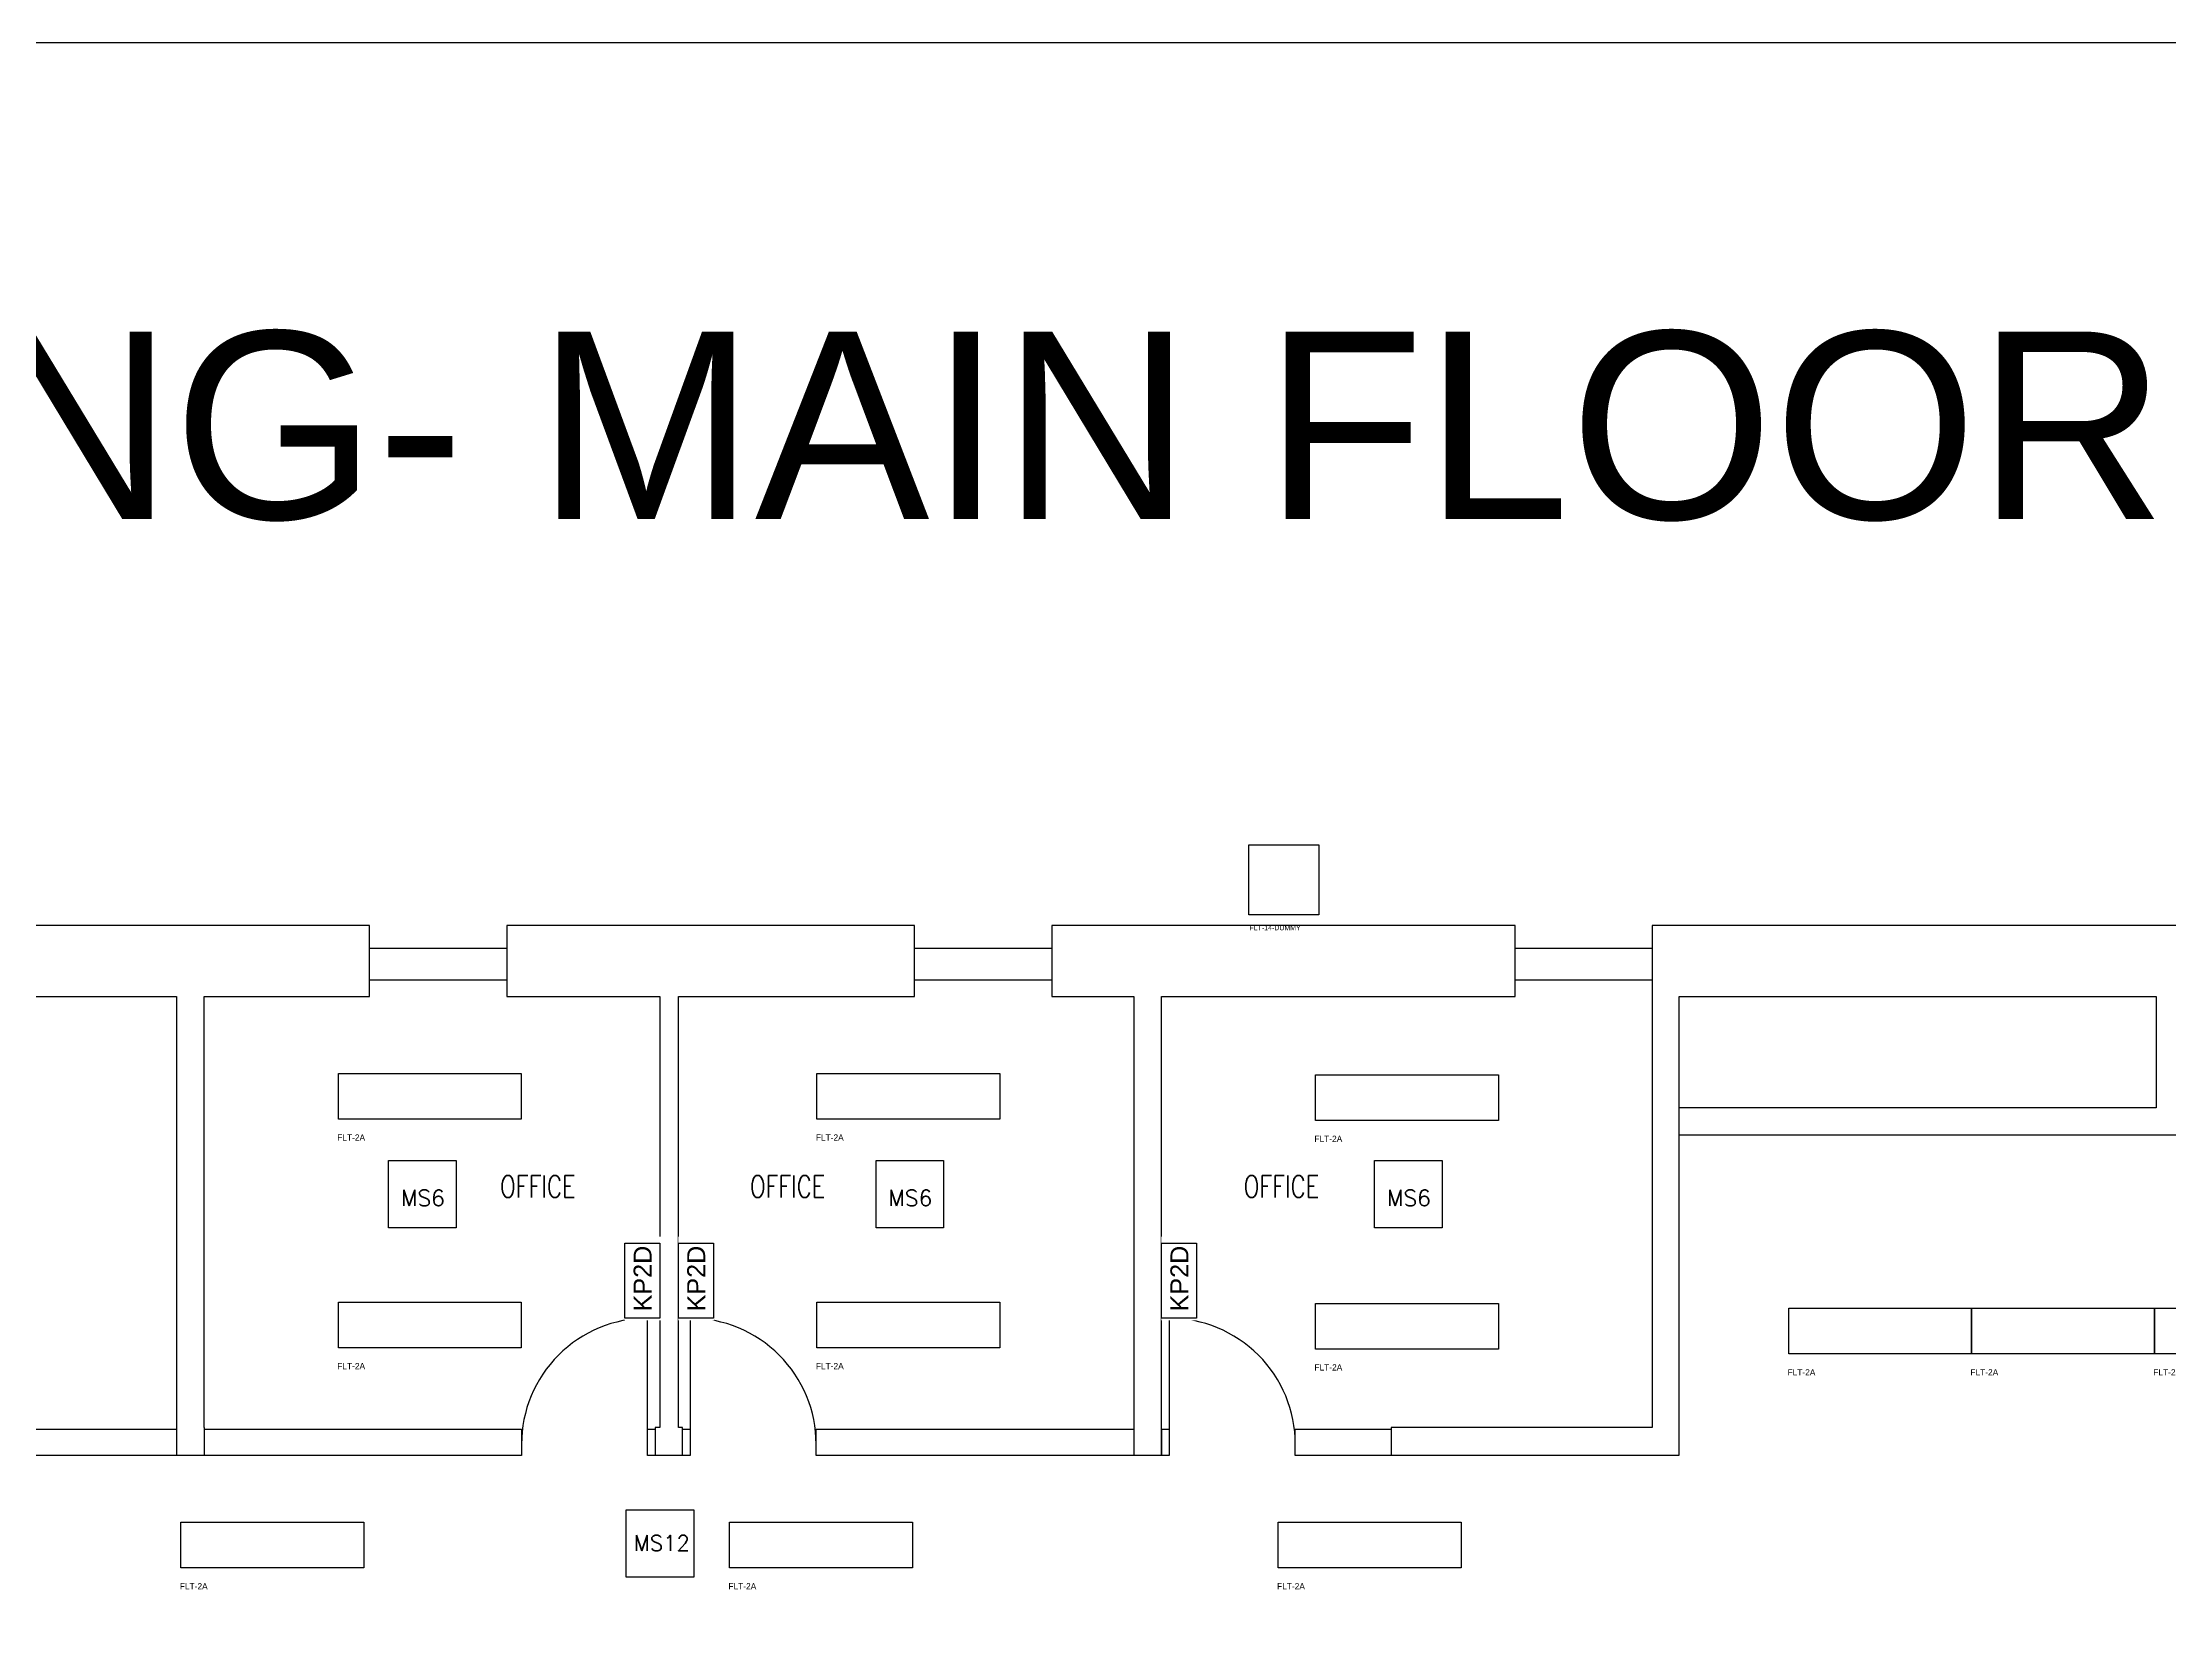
# Model space of a CAD drawing. Header units: feet. Extents: x 0 to 2831, y 0 to 3280.
# Drawn here: x 1304 to 2155, y 2652 to 3280 of the extents above; entities that cross this region are included whole.
import ezdxf
from ezdxf.enums import TextEntityAlignment as Align

# ---------------------------------------------------------------- set-up
doc = ezdxf.new("R2018")
doc.units = ezdxf.units.FT
doc.header["$MEASUREMENT"] = 0
doc.layers.get('0').update_dxf_attribs({"color": 255})
for name, color, linetype in [('FLT-FIXTURES', 3, 'Continuous'), ('FLT-NOTES', 7, 'Continuous'), ('FLT-PERIPHERALS', 6, 'Continuous')]:
    doc.layers.add(name, color=color, linetype=linetype)
doc.styles.add('MMM', font='arial.ttf')
doc.styles.add('SC-TEXT', font='romans.shx', dxfattribs={"width": 0.75})
doc.styles.add('SIMPLEX', font='simplex.shx')
doc.styles.get("Standard").update_dxf_attribs({"font": 'arial.ttf'})

# ---------------------------------------------------------------- blocks, each defined once
blk = doc.blocks.new('FLT-2A')
at = {"layer": 'FLT-FIXTURES'}
blk.add_lwpolyline([(0, 18.29), (73.15, 18.29), (73.15, 0), (0, 0)], close=True, dxfattribs=at)
at = {"lineweight": 30}
blk.add_attdef('FLT-2A', text='', height=4, dxfattribs=at).set_placement((-0.46, -6.08), align=Align.TOP_LEFT)
blk = doc.blocks.new('FLT-14-DUMMY')
at = {"layer": 'FLT-FIXTURES'}
blk.add_lwpolyline([(0, 28), (28, 28), (28, 0), (0, 0)], close=True, dxfattribs=at)
blk.add_attdef('FLT-14-DUMMY', (0.21, -6.24), '', height=2)
blk = doc.blocks.new('FLT-MS6')
at = {"layer": 'FLT-PERIPHERALS'}
blk.add_lwpolyline([(0, 27), (27, 27), (27, 0), (0, 0)], close=True, dxfattribs=at)
at = {"layer": 'FLT-PERIPHERALS', "insert": (4.96, 15.21), "char_height": 6.406, "attachment_point": 1, "style": 'SIMPLEX'}
blk.add_mtext('MS6', dxfattribs=at)
blk = doc.blocks.new('FLT-MS12')
at = {"layer": 'FLT-PERIPHERALS'}
blk.add_lwpolyline([(0, 27), (27, 27), (27, 0), (0, 0)], close=True, dxfattribs=at)
at = {"layer": 'FLT-PERIPHERALS', "insert": (3.08, 16.79), "char_height": 6.21, "attachment_point": 1, "style": 'SIMPLEX'}
blk.add_mtext('MS12', dxfattribs=at)
blk = doc.blocks.new('FLT-KP2D')
at = {"layer": 'FLT-PERIPHERALS', "lineweight": 30, "insert": (2.72, 10.47), "char_height": 7.201, "attachment_point": 1, "bg_fill": 2}
blk.add_mtext('KP2D', dxfattribs=at)
at = {"layer": 'FLT-PERIPHERALS'}
blk.add_lwpolyline([(0, 14), (30, 14), (30, 0), (0, 0)], close=True, dxfattribs=at)

msp = doc.modelspace()

# ---------------------------------------------------------------- linework, layer by layer
for p, q in [((1357.55, 2714.6), (1368.68, 2714.6)), ((1548.95, 2714.6), (1559.99, 2714.6))]:
    msp.add_line(p, q)
msp.add_lwpolyline([(0, 3279.74), (2831.29, 3279.74), (2831.29, 0), (0, 0)], close=True)
for points in [[(1368.68, 2724.92), (1495.55, 2724.92), (1495.55, 2714.42), (1368.68, 2714.42), (1368.68, 2725.64), (1368.59, 2725.64), (1368.59, 2898.14), (1434.74, 2898.14), (1434.74, 2926.46), (1288.19, 2926.46), (1288.19, 2898.14), (1357.55, 2898.14), (1357.55, 2714.42), (1230.5, 2714.42), (1230.5, 2724.92), (1357.55, 2724.92)], [(1740.44, 2714.6), (1751.57, 2714.6), (1751.57, 2898.14), (1892.97, 2898.14), (1892.97, 2926.46), (1707.65, 2926.46), (1707.65, 2898.14), (1740.53, 2898.14), (1740.53, 2725.64), (1740.44, 2725.64), (1740.44, 2714.42), (1613.39, 2714.42), (1613.39, 2724.92), (1740.44, 2724.92)], [(1958.57, 2842.76), (2160.11, 2842.76), (2160.11, 2884.7), (2377.23, 2884.7), (2377.23, 2848.81), (2405.55, 2848.81), (2405.55, 2926.46), (1947.83, 2926.46), (1947.83, 2725.64), (1843.4, 2725.64), (1843.4, 2714.42), (1805.06, 2714.42), (1805.06, 2724.92), (1843.4, 2724.92)], [(1434.74, 2917.46), (1489.6, 2917.46)], [(1652.78, 2917.46), (1707.65, 2917.46)], [(1892.97, 2917.46), (1947.83, 2917.46)], [(1489.6, 2904.62), (1434.74, 2904.62)], [(1707.65, 2904.62), (1652.78, 2904.62)], [(1947.83, 2904.62), (1892.97, 2904.62)], [(1843.4, 2714.6), (1958.57, 2714.6), (1958.57, 2898.14), (2149.37, 2898.14), (2149.37, 2853.5), (1958.57, 2853.5)], [(1545.95, 2724.92), (1548.95, 2724.92)], [(1559.99, 2724.92), (1562.99, 2724.92)]]:
    msp.add_lwpolyline(points)
for points in [[(1613.39, 2718.97, 0.414214), (1562.99, 2769.37), (1562.99, 2714.42), (1559.99, 2714.42), (1559.99, 2725.64), (1558.28, 2725.64), (1558.28, 2898.14), (1652.78, 2898.14), (1652.78, 2926.46), (1489.6, 2926.46), (1489.6, 2898.14), (1550.84, 2898.14), (1550.84, 2725.64), (1548.95, 2725.64), (1548.95, 2714.42), (1545.95, 2714.42), (1545.95, 2769.37, 0.414214), (1495.55, 2718.97)], [(1805.06, 2718.97, 0.414214), (1754.66, 2769.37), (1754.66, 2714.42), (1751.66, 2714.42), (1751.66, 2724.92), (1754.66, 2724.92)]]:
    msp.add_lwpolyline(points, format="xyb")

# ---------------------------------------------------------------- block references
at = {"layer": 'FLT-FIXTURES'}
msp.add_blockref('FLT-14-DUMMY', (1786.52, 2930.82), dxfattribs=at).add_auto_attribs({'FLT-14-DUMMY': 'FLT-14-DUMMY'})
ref = msp.add_blockref('FLT-2A', (1422.29, 2848.99), dxfattribs=at)
lines = msp.add_mtext('FLT-2A', dxfattribs={"layer": '0', "insert": (1421.82, 2842.91), "char_height": 2.5, "attachment_point": 1})
ref.add_attrib('FLT-2A', '', (1421.82, 2842.91)).embed_mtext(lines)
ref = msp.add_blockref('FLT-2A', (1613.73, 2848.99), dxfattribs=at)
lines = msp.add_mtext('FLT-2A', dxfattribs={"layer": '0', "insert": (1613.27, 2842.91), "char_height": 2.5, "attachment_point": 1})
ref.add_attrib('FLT-2A', '', (1613.27, 2842.91)).embed_mtext(lines)
ref = msp.add_blockref('FLT-2A', (1813.17, 2848.46), dxfattribs=at)
lines = msp.add_mtext('FLT-2A', dxfattribs={"layer": '0', "insert": (1812.71, 2842.39), "char_height": 2.5, "attachment_point": 1})
ref.add_attrib('FLT-2A', '', (1812.71, 2842.39)).embed_mtext(lines)
ref = msp.add_blockref('FLT-2A', (1422.29, 2757.55), dxfattribs=at)
lines = msp.add_mtext('FLT-2A', dxfattribs={"layer": '0', "insert": (1421.82, 2751.47), "char_height": 2.5, "attachment_point": 1})
ref.add_attrib('FLT-2A', '', (1421.82, 2751.47)).embed_mtext(lines)
ref = msp.add_blockref('FLT-2A', (1613.73, 2757.55), dxfattribs=at)
lines = msp.add_mtext('FLT-2A', dxfattribs={"layer": '0', "insert": (1613.27, 2751.47), "char_height": 2.5, "attachment_point": 1})
ref.add_attrib('FLT-2A', '', (1613.27, 2751.47)).embed_mtext(lines)
ref = msp.add_blockref('FLT-2A', (1813.17, 2757.02), dxfattribs=at)
lines = msp.add_mtext('FLT-2A', dxfattribs={"layer": '0', "insert": (1812.71, 2750.95), "char_height": 2.5, "attachment_point": 1})
ref.add_attrib('FLT-2A', '', (1812.71, 2750.95)).embed_mtext(lines)
ref = msp.add_blockref('FLT-2A', (2002.42, 2755.06), dxfattribs=at)
lines = msp.add_mtext('FLT-2A', dxfattribs={"layer": '0', "insert": (2001.96, 2748.98), "char_height": 2.5, "attachment_point": 1})
ref.add_attrib('FLT-2A', '', (2001.96, 2748.98)).embed_mtext(lines)
ref = msp.add_blockref('FLT-2A', (2075.58, 2755.06), dxfattribs=at)
lines = msp.add_mtext('FLT-2A', dxfattribs={"layer": '0', "insert": (2075.11, 2748.98), "char_height": 2.5, "attachment_point": 1})
ref.add_attrib('FLT-2A', '', (2075.11, 2748.98)).embed_mtext(lines)
ref = msp.add_blockref('FLT-2A', (2148.73, 2755.06), dxfattribs=at)
lines = msp.add_mtext('FLT-2A', dxfattribs={"layer": '0', "insert": (2148.26, 2748.98), "char_height": 2.5, "attachment_point": 1})
ref.add_attrib('FLT-2A', '', (2148.26, 2748.98)).embed_mtext(lines)
ref = msp.add_blockref('FLT-2A', (1359.31, 2669.45), dxfattribs=at)
lines = msp.add_mtext('FLT-2A', dxfattribs={"layer": '0', "insert": (1358.85, 2663.38), "char_height": 2.5, "attachment_point": 1})
ref.add_attrib('FLT-2A', '', (1358.85, 2663.38)).embed_mtext(lines)
ref = msp.add_blockref('FLT-2A', (1578.77, 2669.45), dxfattribs=at)
lines = msp.add_mtext('FLT-2A', dxfattribs={"layer": '0', "insert": (1578.3, 2663.38), "char_height": 2.5, "attachment_point": 1})
ref.add_attrib('FLT-2A', '', (1578.3, 2663.38)).embed_mtext(lines)
ref = msp.add_blockref('FLT-2A', (1798.22, 2669.45), dxfattribs=at)
lines = msp.add_mtext('FLT-2A', dxfattribs={"layer": '0', "insert": (1797.76, 2663.38), "char_height": 2.5, "attachment_point": 1})
ref.add_attrib('FLT-2A', '', (1797.76, 2663.38)).embed_mtext(lines)
at = {"layer": 'FLT-PERIPHERALS'}
for name, p in [('FLT-MS6', (1442.37, 2805.47)), ('FLT-MS6', (1637.34, 2805.47)), ('FLT-MS6', (1836.77, 2805.47)), ('FLT-MS12', (1537.4, 2665.73))]:
    msp.add_blockref(name, p, dxfattribs=at)

# ---------------------------------------------------------------- texts
at = {"layer": 'FLT-NOTES', "insert": (704.18, 3164.1), "char_height": 75, "width": 1872.0888, "attachment_point": 1, "style": 'MMM'}
msp.add_mtext('BDF BUILDING- MAIN FLOOR', dxfattribs=at)

# ---------------------------------------------------------------- next in the draw order: block references
at = {"layer": 'FLT-PERIPHERALS', "rotation": 90}
for p in [(1550.84, 2769.37), (1572.28, 2769.37), (1765.57, 2769.37)]:
    msp.add_blockref('FLT-KP2D', p, dxfattribs=at)

# ---------------------------------------------------------------- next in the draw order: texts
at = {"insert": (1784.44, 2826.47), "char_height": 8.852, "width": 20.4369, "attachment_point": 1, "line_spacing_factor": 0.938532, "style": 'SC-TEXT', "bg_fill": 3, "box_fill_scale": 1.25, "bg_fill_color": 7, "bg_fill_transparency": 0}
msp.add_mtext('OFFICE', dxfattribs=at)
at = {"layer": 'FLT-NOTES', "char_height": 8.852, "width": 20.4369, "attachment_point": 1, "line_spacing_factor": 0.938532, "style": 'SC-TEXT', "bg_fill": 3, "box_fill_scale": 1.25, "bg_fill_color": 7, "bg_fill_transparency": 0}
for insert in [(1486.98, 2826.47), (1586.89, 2826.47)]:
    msp.add_mtext('OFFICE', dxfattribs=dict(at, insert=insert))

doc.saveas('drawing.dxf')
